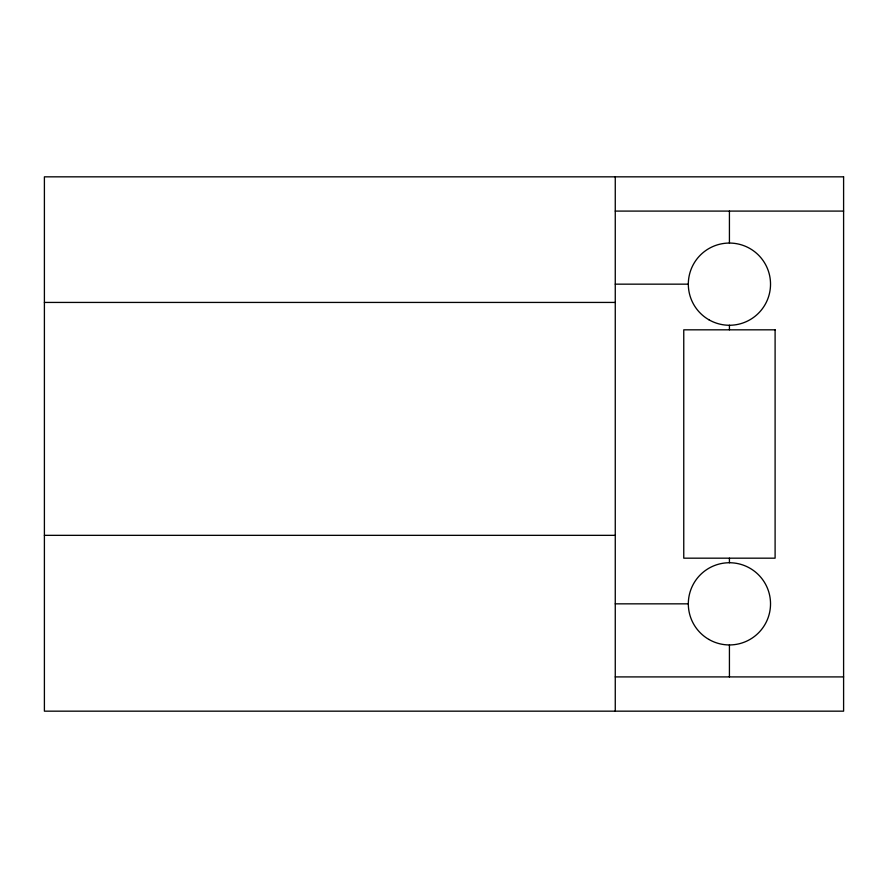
<?xml version="1.0" encoding="UTF-8"?>
<svg xmlns="http://www.w3.org/2000/svg" width="888" height="888" viewBox="0 0 888 888"><rect width="100%" height="100%" fill="white"/><g stroke="black" fill="none" stroke-linecap="round" stroke-linejoin="round"><path stroke-width="1.33" d="M615.262 211.089L843.6 211.089M615.262 284.16L688.322 284.16M44.4 302.431L615.262 302.431M44.4 535.342L615.262 535.342M615.262 603.84L688.322 603.84M615.262 676.911L843.6 676.911M729.425 211.089L729.425 243.057M729.425 325.263L729.425 329.825M729.425 558.175L729.425 562.737M729.425 644.943L729.425 676.911M615.262 176.834L615.262 711.166M843.6 176.834L44.4 176.834L44.4 711.166L843.6 711.166L843.6 176.834M775.102 329.825L683.76 329.825L683.76 558.175L775.102 558.175L775.102 329.825M708.879 639.438A41.103 41.103 0 0 0 770.529 603.84A41.103 41.103 0 0 0 708.879 568.242A41.103 41.103 0 0 0 708.879 639.438M708.879 319.758A41.103 41.103 0 0 0 770.529 284.16A41.103 41.103 0 0 0 708.879 248.562A41.103 41.103 0 0 0 708.879 319.758"/></g></svg>
